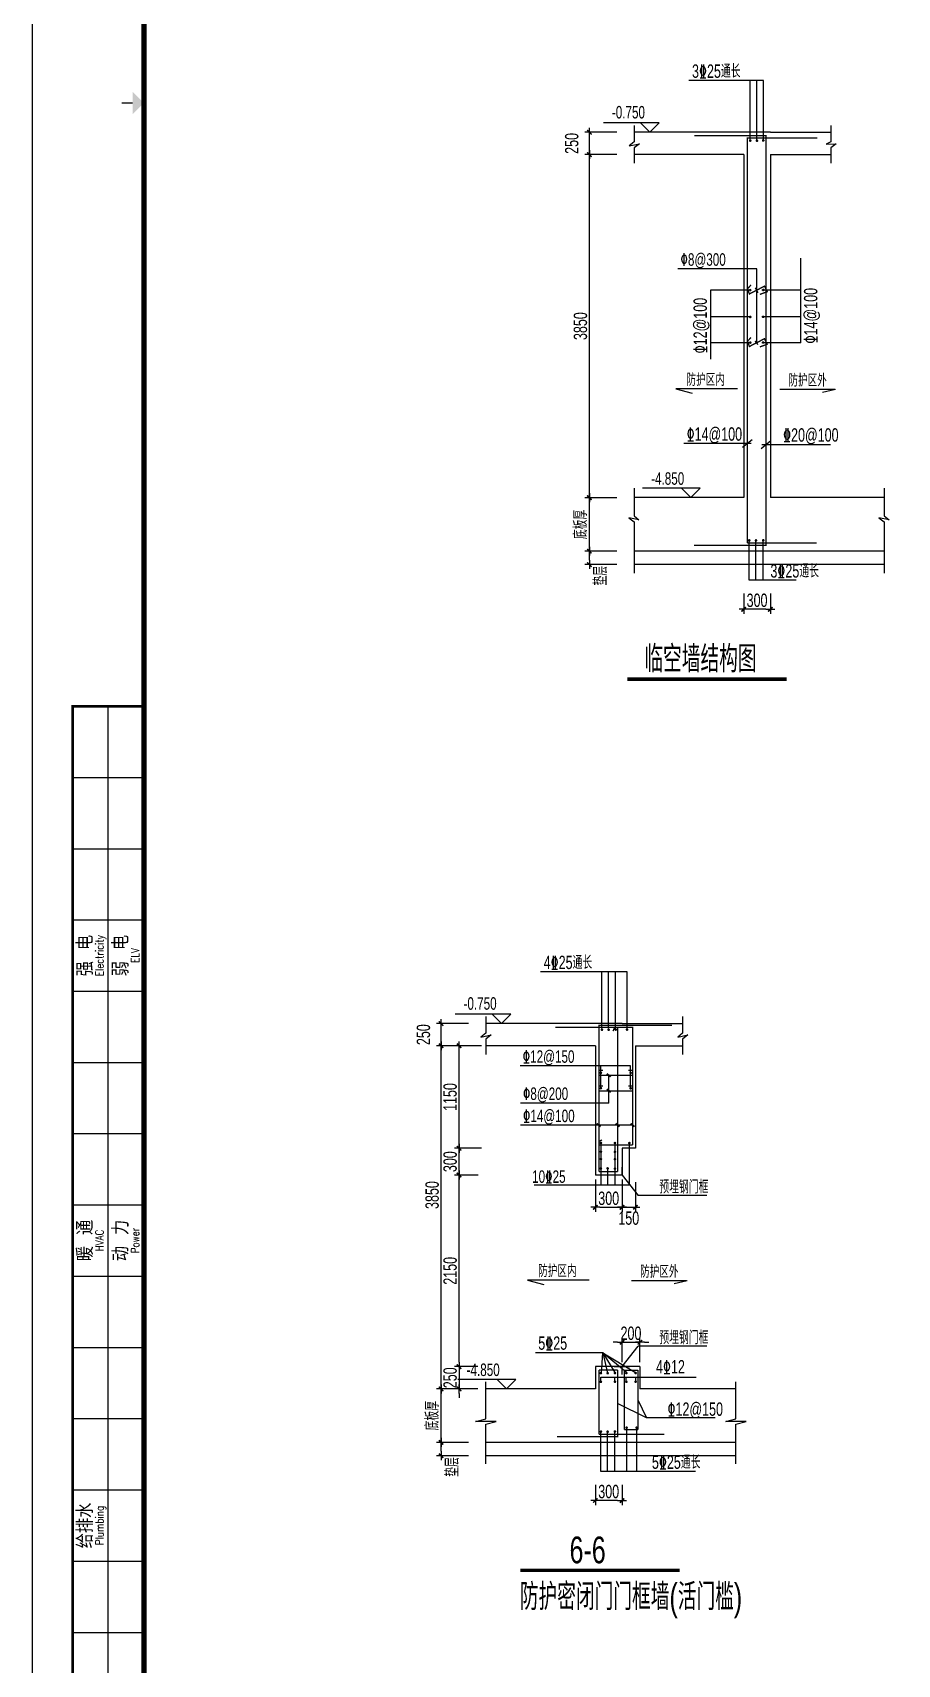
# Model space of a CAD drawing. Extents: x 68709 to 255391, y -65926 to 107615.
# Drawn here: x 68709 to 97859, y -8064 to 46908 of the extents above; entities that cross this region are included whole.
import ezdxf
from ezdxf.enums import TextEntityAlignment as Align
from ezdxf.xclip import XClip

# ---------------------------------------------------------------- set-up
doc = ezdxf.new("R2010")
doc.units = 0
doc.header["$LTSCALE"] = 2000
doc.header["$MEASUREMENT"] = 0
doc.header["$XCLIPFRAME"] = 0
doc.linetypes.add('DASH', pattern=[0.35, 0.25, -0.1])
doc.linetypes.add('DOTE', pattern=[2.42, 2, -0.2, 0.02, -0.2])
doc.layers.get('0').update_dxf_attribs({"linetype": 'CONTINUOUS'})
doc.layers.get('Defpoints').update_dxf_attribs({"linetype": 'CONTINUOUS'})
for name, color, linetype in [('AXIS', 3, 'CONTINUOUS'), ('dote', 8, 'CONTINUOUS'), ('RFPM$0$0-详图-line', 6, 'CONTINUOUS'), ('RFPM$0$0-详图-text', 4, 'CONTINUOUS'), ('RFPM$0$0-详图-钢筋', 1, 'CONTINUOUS')]:
    doc.layers.add(name, color=color, linetype=linetype)
doc.styles.add('0x_tk_A0_LIN$0$TKZ2_tjkts.shx', font='tjromant.shx', dxfattribs={"bigfont": 'tjkts.shx'})
doc.styles.add('DIM_FONT', font='SIMPLEX.shx', dxfattribs={"width": 0.8})
doc.styles.add('MEN', font='tjromans.shx', dxfattribs={"width": 0.7, "bigfont": 'tjhztxt.shx'})
doc.styles.add('RFPM$0$link', font='tj03-romand1.shx', dxfattribs={"width": 0.7, "bigfont": 'hztxt5.shx'})
doc.dimstyles.new('DIMN300', dxfattribs={"dimscale": 1.5, "dimtxt": 300, "dimasz": 100, "dimexe": 100, "dimexo": 100, "dimgap": 100, "dimtad": 1, "dimdec": 0, "dimzin": 0, "dimdsep": 46, "dimtxsty": 'MEN', "dimblk": 'ARCHTICK', "dimcen": 1.5, "dimdle": 100, "dimclrt": 7, "dimazin": 2, "dimtfac": 1, "dimtdec": 0, "dimtix": 1, "dimtmove": 2, "dimatfit": 3, "dimfxl": 0, "dimtolj": 1, "dimtzin": 0, "dimarcsym": 0})
doc.dimstyles.new('RFPM$0$jg-100p2', dxfattribs={"dimtxt": 300, "dimasz": 100, "dimexe": 100, "dimexo": 100, "dimgap": 50, "dimtad": 1, "dimdec": 0, "dimlfac": 0.5, "dimzin": 0, "dimdsep": 46, "dimtxsty": 'RFPM$0$link', "dimblk": 'RFPM$0$0-dim-mark', "dimcen": 100, "dimazin": 2, "dimtfac": 1, "dimtdec": 0, "dimtix": 1, "dimtmove": 2, "dimatfit": 3, "dimldrblk": 'RFPM$0$0-dim-mark', "dimfxl": 0, "dimtolj": 1, "dimtzin": 0, "dimarcsym": 0})

# ---------------------------------------------------------------- blocks, each defined once
blk = doc.blocks.new('0x_tk_A0_LIN$0$TJAD_TK_A0')
for p, q in [((973, -441.7), (973, 399.3)), ((990, -412.7), (990, -156.7)), ((982, -172.7), (998, -172.7)), ((982, -188.7), (998, -188.7)), ((982, -204.7), (998, -204.7)), ((982, -220.7), (998, -220.7)), ((982, -236.7), (998, -236.7)), ((982, -252.7), (998, -252.7)), ((982, -268.7), (998, -268.7)), ((982, -284.7), (998, -284.7)), ((982, -300.7), (998, -300.7)), ((982, -316.7), (998, -316.7)), ((982, -332.7), (998, -332.7)), ((982, -348.7), (998, -348.7)), ((982, -364.7), (998, -364.7))]:
    blk.add_line(p, q)
at = {"const_width": 1.2}
blk.add_lwpolyline([(2152, -431.7), (2152, 389.3), (998, 389.3), (998, -431.7)], close=True, dxfattribs=at)
for points, const_width in [([(995.5, -21.2), (993, -21.2)], 0.3), ([(998, -431.7), (982, -431.7), (982, -156.7), (998, -156.7)], 0.6)]:
    blk.add_lwpolyline(points, dxfattribs=dict(const_width=const_width))
blk.add_solid([(995.5, -23.7), (995.5, -18.7), (998, -21.2)])
at = {"style": '0x_tk_A0_LIN$0$TKZ2_tjkts.shx'}
for s, p in [('强 电', (984.79, -212.7)), ('弱 电', (992.79, -212.7)), ('暖 通', (984.79, -276.7)), ('动 力', (992.79, -276.7)), ('给排水', (984.79, -340.7))]:
    blk.add_text(s, height=3.6, rotation=90, dxfattribs=at).set_placement(p, align=Align.MIDDLE_CENTER)
at = {"style": '0x_tk_A0_LIN$0$TKZ2_tjkts.shx', "width": 0.8}
for s, p in [('Electricity', (988.02, -212.7)), ('ELV', (996.02, -212.7)), ('HVAC', (988.02, -276.7)), ('Power', (996.02, -276.7)), ('Plumbing', (988.02, -340.7))]:
    blk.add_text(s, height=1.8, rotation=90, dxfattribs=at).set_placement(p, align=Align.MIDDLE_CENTER)
blk = doc.blocks.new('0x_tk_A0_LIN')
blk.add_blockref('0x_tk_A0_LIN$0$TJAD_TK_A0', (-973, 441.7))
blk = doc.blocks.new('RFPM$0$0-dim-mark')
blk.add_line((-1, 0), (1, 0))
at = {"color": 0, "linetype": 'ByBlock', "const_width": 0.35}
blk.add_lwpolyline([(-0.5, -0.5), (0.5, 0.5)], dxfattribs=at)
blk = doc.blocks.new('*D187')
at = {"layer": 'Defpoints', "color": 0, "transparency": 16777216}
for p in [(518493971, 4145111374), (518494689, 4145111374), (518494689, 4145103674)]:
    blk.add_point(p, dxfattribs=at)
at = {"layer": 'RFPM$0$0-详图-text', "color": 0, "lineweight": -2, "transparency": 16777216}
for p, q in [((518494589, 4145111374), (518493871, 4145111374)), ((518493971, 4145103774), (518493971, 4145111274)), ((518494589, 4145103674), (518493871, 4145103674))]:
    blk.add_line(p, q, dxfattribs=at)
at = {"layer": 'RFPM$0$0-详图-text', "color": 0, "lineweight": -2, "transparency": 16777216, "xscale": 100, "yscale": 100, "zscale": 100}
for p, rotation in [((518493971, 4145111374), 90), ((518493971, 4145103674), 270)]:
    blk.add_blockref('RFPM$0$0-dim-mark', p, dxfattribs=dict(at, rotation=rotation))
at = {"layer": 'RFPM$0$0-详图-text', "color": 0, "transparency": 16777216, "insert": (518493771, 4145107524), "char_height": 300, "attachment_point": 5, "rotation": 90, "style": 'RFPM$0$link'}
blk.add_mtext('\\A1;3850', dxfattribs=at)
blk = doc.blocks.new('*D188')
at = {"layer": 'Defpoints', "color": 0, "transparency": 16777216}
for p in [(518493971, 4145103674), (518494689, 4145103674), (518494689, 4145102474)]:
    blk.add_point(p, dxfattribs=at)
at = {"layer": 'RFPM$0$0-详图-text', "color": 0, "lineweight": -2, "transparency": 16777216}
for p, q in [((518494589, 4145103674), (518493871, 4145103674)), ((518493971, 4145102574), (518493971, 4145103574)), ((518494589, 4145102474), (518493871, 4145102474))]:
    blk.add_line(p, q, dxfattribs=at)
at = {"layer": 'RFPM$0$0-详图-text', "color": 0, "lineweight": -2, "transparency": 16777216, "xscale": 100, "yscale": 100, "zscale": 100}
for p, rotation in [((518493971, 4145103674), 90), ((518493971, 4145102474), 270)]:
    blk.add_blockref('RFPM$0$0-dim-mark', p, dxfattribs=dict(at, rotation=rotation))
at = {"layer": 'RFPM$0$0-详图-text', "color": 0, "transparency": 16777216, "insert": (518493771, 4145103074), "char_height": 300, "attachment_point": 5, "rotation": 90, "style": 'RFPM$0$link'}
blk.add_mtext('\\A1;底板厚', dxfattribs=at)
blk = doc.blocks.new('*D189')
at = {"layer": 'Defpoints', "color": 0, "transparency": 16777216}
for p in [(518493971, 4145102474), (518494689, 4145102474), (518494689, 4145102174)]:
    blk.add_point(p, dxfattribs=at)
at = {"layer": 'RFPM$0$0-详图-text', "color": 0, "lineweight": -2, "transparency": 16777216}
for p, q in [((518494589, 4145102474), (518493871, 4145102474)), ((518493971, 4145102274), (518493971, 4145102374)), ((518494589, 4145102174), (518493871, 4145102174))]:
    blk.add_line(p, q, dxfattribs=at)
at = {"layer": 'RFPM$0$0-详图-text', "color": 0, "lineweight": -2, "transparency": 16777216, "xscale": 100, "yscale": 100, "zscale": 100}
for p, rotation in [((518493971, 4145102474), 90), ((518493971, 4145102174), 270)]:
    blk.add_blockref('RFPM$0$0-dim-mark', p, dxfattribs=dict(at, rotation=rotation))
at = {"layer": 'RFPM$0$0-详图-text', "color": 0, "transparency": 16777216, "insert": (518494221, 4145101924), "char_height": 300, "attachment_point": 5, "rotation": 90, "style": 'RFPM$0$link'}
blk.add_mtext('\\A1;垫层', dxfattribs=at)
blk = doc.blocks.new('*D190')
at = {"layer": 'Defpoints', "color": 0, "transparency": 16777216}
for p in [(518497436, 4145101624), (518498036, 4145101624), (518497436, 4145101169)]:
    blk.add_point(p, dxfattribs=at)
at = {"layer": 'RFPM$0$0-详图-text', "color": 0, "lineweight": -2, "transparency": 16777216}
for p, q in [((518497436, 4145101524), (518497436, 4145101069)), ((518498036, 4145101524), (518498036, 4145101069)), ((518497936, 4145101169), (518497536, 4145101169))]:
    blk.add_line(p, q, dxfattribs=at)
at = {"layer": 'RFPM$0$0-详图-text', "color": 0, "lineweight": -2, "transparency": 16777216, "xscale": 100, "yscale": 100, "zscale": 100, "rotation": 180}
blk.add_blockref('RFPM$0$0-dim-mark', (518497436, 4145101169), dxfattribs=at)
at = {"layer": 'RFPM$0$0-详图-text', "color": 0, "lineweight": -2, "transparency": 16777216, "xscale": 100, "yscale": 100, "zscale": 100}
blk.add_blockref('RFPM$0$0-dim-mark', (518498036, 4145101169), dxfattribs=at)
at = {"layer": 'RFPM$0$0-详图-text', "color": 0, "transparency": 16777216, "insert": (518497736, 4145101369), "char_height": 300, "attachment_point": 5, "style": 'RFPM$0$link'}
blk.add_mtext('\\A1;300', dxfattribs=at)
blk = doc.blocks.new('*D167')
at = {"layer": 'Defpoints', "color": 0, "transparency": 16777216}
for p in [(518493971, 4145111874), (518494689, 4145111874), (518494689, 4145111374)]:
    blk.add_point(p, dxfattribs=at)
at = {"layer": 'RFPM$0$0-详图-text', "color": 0, "lineweight": -2, "transparency": 16777216}
for p, q in [((518494589, 4145111874), (518493871, 4145111874)), ((518493971, 4145111474), (518493971, 4145111774)), ((518494589, 4145111374), (518493871, 4145111374))]:
    blk.add_line(p, q, dxfattribs=at)
at = {"layer": 'RFPM$0$0-详图-text', "color": 0, "lineweight": -2, "transparency": 16777216, "xscale": 100, "yscale": 100, "zscale": 100}
for p, rotation in [((518493971, 4145111874), 90), ((518493971, 4145111374), 270)]:
    blk.add_blockref('RFPM$0$0-dim-mark', p, dxfattribs=dict(at, rotation=rotation))
at = {"layer": 'RFPM$0$0-详图-text', "color": 0, "transparency": 16777216, "insert": (518493576, 4145111624), "char_height": 300, "attachment_point": 5, "rotation": 90, "style": 'RFPM$0$link'}
blk.add_mtext('\\A1;250', dxfattribs=at)
blk = doc.blocks.new('*D192')
at = {"layer": 'Defpoints', "color": 0, "transparency": 16777216}
for p in [(518490641, 4145091374), (518491359, 4145091374), (518491359, 4145083674)]:
    blk.add_point(p, dxfattribs=at)
at = {"layer": 'RFPM$0$0-详图-text', "color": 0, "lineweight": -2, "transparency": 16777216}
for p, q in [((518491259, 4145091374), (518490541, 4145091374)), ((518490641, 4145083774), (518490641, 4145091274)), ((518491259, 4145083674), (518490541, 4145083674))]:
    blk.add_line(p, q, dxfattribs=at)
at = {"layer": 'RFPM$0$0-详图-text', "color": 0, "lineweight": -2, "transparency": 16777216, "xscale": 100, "yscale": 100, "zscale": 100}
for p, rotation in [((518490641, 4145091374), 90), ((518490641, 4145083674), 270)]:
    blk.add_blockref('RFPM$0$0-dim-mark', p, dxfattribs=dict(at, rotation=rotation))
at = {"layer": 'RFPM$0$0-详图-text', "color": 0, "transparency": 16777216, "insert": (518490441, 4145088024), "char_height": 300, "attachment_point": 5, "rotation": 90, "style": 'RFPM$0$link'}
blk.add_mtext('\\A1;3850', dxfattribs=at)
blk = doc.blocks.new('*D193')
at = {"layer": 'Defpoints', "color": 0, "transparency": 16777216}
for p in [(518490641, 4145083674), (518491359, 4145083674), (518491359, 4145082474)]:
    blk.add_point(p, dxfattribs=at)
at = {"layer": 'RFPM$0$0-详图-text', "color": 0, "lineweight": -2, "transparency": 16777216}
for p, q in [((518491259, 4145083674), (518490541, 4145083674)), ((518490641, 4145082574), (518490641, 4145083574)), ((518491259, 4145082474), (518490541, 4145082474))]:
    blk.add_line(p, q, dxfattribs=at)
at = {"layer": 'RFPM$0$0-详图-text', "color": 0, "lineweight": -2, "transparency": 16777216, "xscale": 100, "yscale": 100, "zscale": 100}
for p, rotation in [((518490641, 4145083674), 90), ((518490641, 4145082474), 270)]:
    blk.add_blockref('RFPM$0$0-dim-mark', p, dxfattribs=dict(at, rotation=rotation))
at = {"layer": 'RFPM$0$0-详图-text', "color": 0, "transparency": 16777216, "insert": (518490441, 4145083074), "char_height": 300, "attachment_point": 5, "rotation": 90, "style": 'RFPM$0$link'}
blk.add_mtext('\\A1;底板厚', dxfattribs=at)
blk = doc.blocks.new('*D194')
at = {"layer": 'Defpoints', "color": 0, "transparency": 16777216}
for p in [(518490641, 4145082474), (518491359, 4145082474), (518491359, 4145082174)]:
    blk.add_point(p, dxfattribs=at)
at = {"layer": 'RFPM$0$0-详图-text', "color": 0, "lineweight": -2, "transparency": 16777216}
for p, q in [((518491259, 4145082474), (518490541, 4145082474)), ((518490641, 4145082274), (518490641, 4145082374)), ((518491259, 4145082174), (518490541, 4145082174))]:
    blk.add_line(p, q, dxfattribs=at)
at = {"layer": 'RFPM$0$0-详图-text', "color": 0, "lineweight": -2, "transparency": 16777216, "xscale": 100, "yscale": 100, "zscale": 100}
for p, rotation in [((518490641, 4145082474), 90), ((518490641, 4145082174), 270)]:
    blk.add_blockref('RFPM$0$0-dim-mark', p, dxfattribs=dict(at, rotation=rotation))
at = {"layer": 'RFPM$0$0-详图-text', "color": 0, "transparency": 16777216, "insert": (518490891, 4145081924), "char_height": 300, "attachment_point": 5, "rotation": 90, "style": 'RFPM$0$link'}
blk.add_mtext('\\A1;垫层', dxfattribs=at)
blk = doc.blocks.new('*D195')
at = {"layer": 'Defpoints', "color": 0, "transparency": 16777216}
for p in [(518494105, 4145081624), (518494705, 4145081624), (518494105, 4145081169)]:
    blk.add_point(p, dxfattribs=at)
at = {"layer": 'RFPM$0$0-详图-text', "color": 0, "lineweight": -2, "transparency": 16777216}
for p, q in [((518494105, 4145081524), (518494105, 4145081069)), ((518494705, 4145081524), (518494705, 4145081069)), ((518494605, 4145081169), (518494205, 4145081169))]:
    blk.add_line(p, q, dxfattribs=at)
at = {"layer": 'RFPM$0$0-详图-text', "color": 0, "lineweight": -2, "transparency": 16777216, "xscale": 100, "yscale": 100, "zscale": 100, "rotation": 180}
blk.add_blockref('RFPM$0$0-dim-mark', (518494105, 4145081169), dxfattribs=at)
at = {"layer": 'RFPM$0$0-详图-text', "color": 0, "lineweight": -2, "transparency": 16777216, "xscale": 100, "yscale": 100, "zscale": 100}
blk.add_blockref('RFPM$0$0-dim-mark', (518494705, 4145081169), dxfattribs=at)
at = {"layer": 'RFPM$0$0-详图-text', "color": 0, "transparency": 16777216, "insert": (518494405, 4145081369), "char_height": 300, "attachment_point": 5, "style": 'RFPM$0$link'}
blk.add_mtext('\\A1;300', dxfattribs=at)
blk = doc.blocks.new('*D196')
at = {"layer": 'Defpoints', "color": 0, "transparency": 16777216}
for p in [(518490641, 4145091874), (518491359, 4145091874), (518491359, 4145091374)]:
    blk.add_point(p, dxfattribs=at)
at = {"layer": 'RFPM$0$0-详图-text', "color": 0, "lineweight": -2, "transparency": 16777216}
for p, q in [((518491259, 4145091874), (518490541, 4145091874)), ((518490641, 4145091474), (518490641, 4145091774)), ((518491259, 4145091374), (518490541, 4145091374))]:
    blk.add_line(p, q, dxfattribs=at)
at = {"layer": 'RFPM$0$0-详图-text', "color": 0, "lineweight": -2, "transparency": 16777216, "xscale": 100, "yscale": 100, "zscale": 100}
for p, rotation in [((518490641, 4145091874), 90), ((518490641, 4145091374), 270)]:
    blk.add_blockref('RFPM$0$0-dim-mark', p, dxfattribs=dict(at, rotation=rotation))
at = {"layer": 'RFPM$0$0-详图-text', "color": 0, "transparency": 16777216, "insert": (518490246, 4145091624), "char_height": 300, "attachment_point": 5, "rotation": 90, "style": 'RFPM$0$link'}
blk.add_mtext('\\A1;250', dxfattribs=at)
blk = doc.blocks.new('*D197')
at = {"layer": 'Defpoints', "color": 0, "transparency": 16777216}
for p in [(518491566, 4145084174), (518491045, 4145083674), (518491566, 4145083674)]:
    blk.add_point(p, dxfattribs=at)
at = {"layer": 'RFPM$0$0-详图-text', "color": 0, "lineweight": -2, "transparency": 16777216}
for p, q in [((518491466, 4145084174), (518490945, 4145084174)), ((518491045, 4145084274), (518491045, 4145084374)), ((518491045, 4145084174), (518491045, 4145083674)), ((518491466, 4145083674), (518490945, 4145083674)), ((518491045, 4145083574), (518491045, 4145083474))]:
    blk.add_line(p, q, dxfattribs=at)
at = {"layer": 'RFPM$0$0-详图-text', "color": 0, "lineweight": -2, "transparency": 16777216, "xscale": 100, "yscale": 100, "zscale": 100}
for p, rotation in [((518491045, 4145084174), 270), ((518491045, 4145083674), 90)]:
    blk.add_blockref('RFPM$0$0-dim-mark', p, dxfattribs=dict(at, rotation=rotation))
at = {"layer": 'RFPM$0$0-详图-text', "color": 0, "transparency": 16777216, "insert": (518490845, 4145083924), "char_height": 300, "attachment_point": 5, "rotation": 90, "style": 'RFPM$0$link'}
blk.add_mtext('\\A1;250', dxfattribs=at)
blk = doc.blocks.new('*D198')
at = {"layer": 'Defpoints', "color": 0, "transparency": 16777216}
for p in [(518494105, 4145088474), (518494705, 4145088474), (518494705, 4145087750)]:
    blk.add_point(p, dxfattribs=at)
at = {"layer": 'RFPM$0$0-详图-text', "color": 0, "lineweight": -2, "transparency": 16777216}
for p, q in [((518494105, 4145088374), (518494105, 4145087650)), ((518494705, 4145088374), (518494705, 4145087650)), ((518494205, 4145087750), (518494605, 4145087750))]:
    blk.add_line(p, q, dxfattribs=at)
at = {"layer": 'RFPM$0$0-详图-text', "color": 0, "lineweight": -2, "transparency": 16777216, "xscale": 100, "yscale": 100, "zscale": 100, "rotation": 180}
blk.add_blockref('RFPM$0$0-dim-mark', (518494105, 4145087750), dxfattribs=at)
at = {"layer": 'RFPM$0$0-详图-text', "color": 0, "lineweight": -2, "transparency": 16777216, "xscale": 100, "yscale": 100, "zscale": 100}
blk.add_blockref('RFPM$0$0-dim-mark', (518494705, 4145087750), dxfattribs=at)
at = {"layer": 'RFPM$0$0-详图-text', "color": 0, "transparency": 16777216, "insert": (518494405, 4145087950), "char_height": 300, "attachment_point": 5, "style": 'RFPM$0$link'}
blk.add_mtext('\\A1;300', dxfattribs=at)
blk = doc.blocks.new('*D199')
at = {"layer": 'Defpoints', "color": 0, "transparency": 16777216}
for p in [(518494705, 4145088474), (518495005, 4145088414), (518495005, 4145087750)]:
    blk.add_point(p, dxfattribs=at)
at = {"layer": 'RFPM$0$0-详图-text', "color": 0, "lineweight": -2, "transparency": 16777216}
for p, q in [((518494705, 4145088374), (518494705, 4145087650)), ((518495005, 4145088314), (518495005, 4145087650)), ((518494805, 4145087750), (518494905, 4145087750))]:
    blk.add_line(p, q, dxfattribs=at)
at = {"layer": 'RFPM$0$0-详图-text', "color": 0, "lineweight": -2, "transparency": 16777216, "xscale": 100, "yscale": 100, "zscale": 100, "rotation": 180}
blk.add_blockref('RFPM$0$0-dim-mark', (518494705, 4145087750), dxfattribs=at)
at = {"layer": 'RFPM$0$0-详图-text', "color": 0, "lineweight": -2, "transparency": 16777216, "xscale": 100, "yscale": 100, "zscale": 100}
blk.add_blockref('RFPM$0$0-dim-mark', (518495005, 4145087750), dxfattribs=at)
at = {"layer": 'RFPM$0$0-详图-text', "color": 0, "transparency": 16777216, "insert": (518494855, 4145087505), "char_height": 300, "attachment_point": 5, "style": 'RFPM$0$link'}
blk.add_mtext('\\A1;150', dxfattribs=at)
blk = doc.blocks.new('*D200')
at = {"layer": 'Defpoints', "color": 0, "transparency": 16777216}
for p in [(518491045, 4145088474), (518491572, 4145088474), (518491566, 4145084174)]:
    blk.add_point(p, dxfattribs=at)
at = {"layer": 'RFPM$0$0-详图-text', "color": 0, "lineweight": -2, "transparency": 16777216}
for p, q in [((518491472, 4145088474), (518490945, 4145088474)), ((518491045, 4145084274), (518491045, 4145088374)), ((518491466, 4145084174), (518490945, 4145084174))]:
    blk.add_line(p, q, dxfattribs=at)
at = {"layer": 'RFPM$0$0-详图-text', "color": 0, "lineweight": -2, "transparency": 16777216, "xscale": 100, "yscale": 100, "zscale": 100}
for p, rotation in [((518491045, 4145088474), 90), ((518491045, 4145084174), 270)]:
    blk.add_blockref('RFPM$0$0-dim-mark', p, dxfattribs=dict(at, rotation=rotation))
at = {"layer": 'RFPM$0$0-详图-text', "color": 0, "transparency": 16777216, "insert": (518490845, 4145086324), "char_height": 300, "attachment_point": 5, "rotation": 90, "style": 'RFPM$0$link'}
blk.add_mtext('\\A1;2150', dxfattribs=at)
blk = doc.blocks.new('*D201')
at = {"layer": 'Defpoints', "color": 0, "transparency": 16777216}
for p in [(518491045, 4145089074), (518491646, 4145089074), (518491572, 4145088474)]:
    blk.add_point(p, dxfattribs=at)
at = {"layer": 'RFPM$0$0-详图-text', "color": 0, "lineweight": -2, "transparency": 16777216}
for p, q in [((518491546, 4145089074), (518490945, 4145089074)), ((518491045, 4145088574), (518491045, 4145088974)), ((518491472, 4145088474), (518490945, 4145088474))]:
    blk.add_line(p, q, dxfattribs=at)
at = {"layer": 'RFPM$0$0-详图-text', "color": 0, "lineweight": -2, "transparency": 16777216, "xscale": 100, "yscale": 100, "zscale": 100}
for p, rotation in [((518491045, 4145089074), 90), ((518491045, 4145088474), 270)]:
    blk.add_blockref('RFPM$0$0-dim-mark', p, dxfattribs=dict(at, rotation=rotation))
at = {"layer": 'RFPM$0$0-详图-text', "color": 0, "transparency": 16777216, "insert": (518490845, 4145088774), "char_height": 300, "attachment_point": 5, "rotation": 90, "style": 'RFPM$0$link'}
blk.add_mtext('\\A1;300', dxfattribs=at)
blk = doc.blocks.new('*D202')
at = {"layer": 'Defpoints', "color": 0, "transparency": 16777216}
for p in [(518491045, 4145091374), (518491646, 4145091374), (518491646, 4145089074)]:
    blk.add_point(p, dxfattribs=at)
at = {"layer": 'RFPM$0$0-详图-text', "color": 0, "lineweight": -2, "transparency": 16777216}
for p, q in [((518491546, 4145091374), (518490945, 4145091374)), ((518491045, 4145089174), (518491045, 4145091274)), ((518491546, 4145089074), (518490945, 4145089074))]:
    blk.add_line(p, q, dxfattribs=at)
at = {"layer": 'RFPM$0$0-详图-text', "color": 0, "lineweight": -2, "transparency": 16777216, "xscale": 100, "yscale": 100, "zscale": 100}
for p, rotation in [((518491045, 4145091374), 90), ((518491045, 4145089074), 270)]:
    blk.add_blockref('RFPM$0$0-dim-mark', p, dxfattribs=dict(at, rotation=rotation))
at = {"layer": 'RFPM$0$0-详图-text', "color": 0, "transparency": 16777216, "insert": (518490845, 4145090224), "char_height": 300, "attachment_point": 5, "rotation": 90, "style": 'RFPM$0$link'}
blk.add_mtext('\\A1;1150', dxfattribs=at)
blk = doc.blocks.new('*D140')
at = {"layer": 'Defpoints', "color": 0, "transparency": 16777216}
for p in [(518495105, 4145084721), (518494705, 4145084174), (518495105, 4145084174)]:
    blk.add_point(p, dxfattribs=at)
at = {"layer": 'RFPM$0$0-详图-text', "color": 0, "lineweight": -2, "transparency": 16777216}
for p, q in [((518494705, 4145084274), (518494705, 4145084821)), ((518495105, 4145084274), (518495105, 4145084821)), ((518494605, 4145084721), (518494505, 4145084721)), ((518494705, 4145084721), (518495105, 4145084721)), ((518495205, 4145084721), (518495305, 4145084721))]:
    blk.add_line(p, q, dxfattribs=at)
at = {"layer": 'RFPM$0$0-详图-text', "color": 0, "lineweight": -2, "transparency": 16777216, "xscale": 100, "yscale": 100, "zscale": 100}
blk.add_blockref('RFPM$0$0-dim-mark', (518494705, 4145084721), dxfattribs=at)
at = {"layer": 'RFPM$0$0-详图-text', "color": 0, "lineweight": -2, "transparency": 16777216, "xscale": 100, "yscale": 100, "zscale": 100, "rotation": 180}
blk.add_blockref('RFPM$0$0-dim-mark', (518495105, 4145084721), dxfattribs=at)
at = {"layer": 'RFPM$0$0-详图-text', "color": 0, "transparency": 16777216, "insert": (518494905, 4145084921), "char_height": 300, "attachment_point": 5, "style": 'RFPM$0$link'}
blk.add_mtext('\\A1;200', dxfattribs=at)
blk = doc.blocks.new('_ArchTick')
at = {"color": 0, "linetype": 'ByBlock', "const_width": 0.15}
blk.add_lwpolyline([(-0.5, -0.5), (0.5, 0.5)], dxfattribs=at)
blk = doc.blocks.new('*D28')
at = {"layer": 'AXIS', "color": 0, "lineweight": -2, "transparency": 16777216}
for p, q in [((-5526, 42100), (-7243, 42100)), ((-6943, 34300), (-6943, 42100)), ((-5526, 34300), (-7243, 34300))]:
    blk.add_line(p, q, dxfattribs=at)
at = {"layer": 'Defpoints', "color": 0, "transparency": 16777216}
for p in [(-6943, 42100), (-5166, 42100), (-5166, 34300)]:
    blk.add_point(p, dxfattribs=at)
at = {"layer": 'AXIS', "color": 0, "lineweight": -2, "transparency": 16777216, "xscale": 120, "yscale": 120, "zscale": 120}
for p, rotation in [((-6943, 42100), 90), ((-6943, 34300), 270)]:
    blk.add_blockref('_ArchTick', p, dxfattribs=dict(at, rotation=rotation))
at = {"layer": 'AXIS', "color": 7, "transparency": 16777216, "insert": (-7303, 38200), "char_height": 360, "attachment_point": 5, "rotation": 90, "style": 'DIM_FONT'}
blk.add_mtext('\\A1;7800', dxfattribs=at)
blk = doc.blocks.new('*D42')
at = {"layer": 'AXIS', "color": 0, "lineweight": -2, "transparency": 16777216}
for p, q in [((-5977, 80799), (-8443, 80799)), ((-8143, -2500), (-8143, 80799)), ((-5977, -2500), (-8443, -2500))]:
    blk.add_line(p, q, dxfattribs=at)
at = {"layer": 'Defpoints', "color": 0, "transparency": 16777216}
for p in [(-8143, 80799), (-5617, 80799), (-5617, -2500)]:
    blk.add_point(p, dxfattribs=at)
at = {"layer": 'AXIS', "color": 0, "lineweight": -2, "transparency": 16777216, "xscale": 120, "yscale": 120, "zscale": 120}
for p, rotation in [((-8143, 80799), 90), ((-8143, -2500), 270)]:
    blk.add_blockref('_ArchTick', p, dxfattribs=dict(at, rotation=rotation))
at = {"layer": 'AXIS', "color": 7, "transparency": 16777216, "insert": (-8503, 39150), "char_height": 360, "attachment_point": 5, "rotation": 90, "style": 'DIM_FONT'}
blk.add_mtext('\\A1;83299', dxfattribs=at)
blk = doc.blocks.new('RFPM')
at = {"layer": 'RFPM$0$0-详图-line'}
for p, q in [((518494976.5, 4145112028.1), (518494976.5, 4145111660.8)), ((518499392.9, 4145112028.1), (518499392.9, 4145111660.8)), ((518494976.5, 4145111660.8), (518494867.8, 4145111569.4)), ((518494867.8, 4145111569.4), (518495099.3, 4145111617.5)), ((518498035.6, 4145111874.2), (518494976.5, 4145111874.2)), ((518495099.3, 4145111617.5), (518494976.5, 4145111525.5)), ((518494976.5, 4145111525.5), (518494976.5, 4145111178.1)), ((518498035.6, 4145111874.2), (518499392.9, 4145111874.2)), ((518499392.9, 4145111660.8), (518499284.2, 4145111608.3)), ((518499284.2, 4145111608.3), (518499515.7, 4145111617.5)), ((518499515.7, 4145111617.5), (518499392.9, 4145111525.5)), ((518499392.9, 4145111525.5), (518499392.9, 4145111178.1)), ((518497435.6, 4145111374.2), (518494976.5, 4145111374.2)), ((518497435.6, 4145111374.2), (518497435.6, 4145103674.2)), ((518498035.6, 4145111374.2), (518498035.6, 4145103674.2)), ((518498035.6, 4145111374.2), (518499392.9, 4145111374.2)), ((518494976.5, 4145103888.2), (518494976.5, 4145103267.8)), ((518500593.6, 4145103888.2), (518500593.6, 4145103267.8)), ((518497435.6, 4145103674.2), (518494976.5, 4145103674.2)), ((518500593.6, 4145103674.2), (518498035.6, 4145103674.2)), ((518495085.2, 4145103176.4), (518494853.7, 4145103224.6)), ((518494853.7, 4145103224.6), (518494976.5, 4145103132.5)), ((518494976.5, 4145103267.8), (518495085.2, 4145103176.4)), ((518494976.5, 4145103132.5), (518494976.5, 4145101977.1)), ((518500702.3, 4145103176.4), (518500470.8, 4145103224.6)), ((518500470.8, 4145103224.6), (518500593.6, 4145103132.5)), ((518500593.6, 4145103267.8), (518500702.3, 4145103176.4)), ((518500593.6, 4145103132.5), (518500593.6, 4145101977.1)), ((518500593.6, 4145102474.2), (518494976.5, 4145102474.2)), ((518500593.6, 4145102174.2), (518494976.5, 4145102174.2)), ((518491646, 4145092028.1), (518491646, 4145091660.8)), ((518494705.1, 4145091874.2), (518491646, 4145091874.2)), ((518494705.1, 4145091874.2), (518496062.4, 4145091874.2)), ((518496062.4, 4145092028.1), (518496062.4, 4145091660.8)), ((518491646, 4145091660.8), (518491537.3, 4145091569.4)), ((518491537.3, 4145091569.4), (518491768.8, 4145091617.5)), ((518491768.8, 4145091617.5), (518491646, 4145091525.5)), ((518491646, 4145091525.5), (518491646, 4145091178.1)), ((518494105.1, 4145091374.2), (518491646, 4145091374.2)), ((518494105.1, 4145091374.2), (518494105.1, 4145088474.2)), ((518495005.1, 4145091374.2), (518496062.4, 4145091374.2)), ((518495005.1, 4145091374.2), (518495005.1, 4145089074.2)), ((518496062.4, 4145091660.8), (518495953.7, 4145091569.4)), ((518495953.7, 4145091569.4), (518496185.2, 4145091617.5)), ((518496185.2, 4145091617.5), (518496062.4, 4145091525.5)), ((518496062.4, 4145091525.5), (518496062.4, 4145091178.1)), ((518494705.1, 4145089074.2), (518494705.1, 4145088474.2)), ((518495005.1, 4145089074.2), (518494705.1, 4145089074.2)), ((518494705.1, 4145088474.2), (518494105.1, 4145088474.2)), ((518494705.1, 4145084174.2), (518494105.1, 4145084174.2)), ((518494105.1, 4145084174.2), (518494105.1, 4145083674.2)), ((518495105.1, 4145084174.2), (518494705.1, 4145084174.2)), ((518495105.1, 4145084174.2), (518495105.1, 4145083674.2)), ((518491646, 4145083003.7), (518491646, 4145083834)), ((518497263, 4145083003.7), (518497263, 4145083834)), ((518494105.1, 4145083674.2), (518491646, 4145083674.2)), ((518497263, 4145083674.2), (518495105.1, 4145083674.2)), ((518491415.7, 4145082942), (518491646, 4145083003.7)), ((518497032.8, 4145082942), (518497263, 4145083003.7)), ((518491876.2, 4145082942), (518491415.7, 4145082942)), ((518491646, 4145082880.3), (518491876.2, 4145082942)), ((518491646, 4145081993.6), (518491646, 4145082880.3)), ((518497493.3, 4145082942), (518497032.8, 4145082942)), ((518497263, 4145082880.3), (518497493.3, 4145082942)), ((518497263, 4145081993.6), (518497263, 4145082880.3)), ((518497263, 4145082474.2), (518491646, 4145082474.2)), ((518497263, 4145082174.2), (518491646, 4145082174.2))]:
    blk.add_line(p, q, dxfattribs=at)
at = {"layer": 'RFPM$0$0-详图-text'}
for p, q in [((518497876.9, 4145113036.5), (518496202, 4145113036.5)), ((518497579.3, 4145111702.1), (518497579.3, 4145113036.5)), ((518497731.4, 4145111700.9), (518497731.4, 4145113036.5)), ((518497876.9, 4145111705), (518497876.9, 4145113036.5)), ((518495536.2, 4145112084.2), (518494291.7, 4145112084.2)), ((518495326.2, 4145111874.2), (518495116.2, 4145112084.2)), ((518495536.2, 4145112084.2), (518495326.2, 4145111874.2)), ((518498721.4, 4145107150.8), (518498721.4, 4145109046.7)), ((518497727.3, 4145108809.2), (518495959.1, 4145108809.2)), ((518497727.3, 4145107150.8), (518497727.3, 4145108809.2)), ((518496690.6, 4145108332), (518496690.6, 4145106785.3)), ((518497567, 4145108332), (518496690.6, 4145108332)), ((518498721.4, 4145108332), (518497845, 4145108332)), ((518497567, 4145107732), (518496690.6, 4145107732)), ((518498721.4, 4145107732), (518497845, 4145107732)), ((518497567, 4145107150.8), (518496690.6, 4145107150.8)), ((518498721.4, 4145107150.8), (518497845, 4145107150.8)), ((518495913.4, 4145106115.8), (518496279.5, 4145106017.8)), ((518497295.9, 4145106115.8), (518495913.4, 4145106115.8)), ((518499481.6, 4145106101.8), (518498249.2, 4145106101.8)), ((518499499, 4145106101.8), (518499202.9, 4145106030.4)), ((518497625.7, 4145104974.5), (518497407, 4145104799)), ((518498043.5, 4145104948.7), (518497824.7, 4145104773.2)), ((518497605.2, 4145104886.8), (518496092.5, 4145104886.8)), ((518499387, 4145104860.9), (518497845.4, 4145104860.9)), ((518496461.4, 4145103884.2), (518495161.8, 4145103884.2)), ((518496251.4, 4145103674.2), (518496041.4, 4145103884.2)), ((518496461.4, 4145103884.2), (518496251.4, 4145103674.2)), ((518497560.9, 4145101823.5), (518497560.9, 4145102730.8)), ((518497711.9, 4145101823.5), (518497711.9, 4145102729)), ((518497870, 4145101823.5), (518497870, 4145102732.2)), ((518498615.7, 4145101823.5), (518497560.9, 4145101823.5)), ((518494818.6, 4145093036.5), (518492871.5, 4145093036.5)), ((518494248.8, 4145091767.1), (518494248.8, 4145093036.5)), ((518494400.9, 4145091765.9), (518494400.9, 4145093036.5)), ((518494559.1, 4145091770), (518494559.1, 4145093036.5)), ((518494818.6, 4145091770), (518494818.6, 4145093036.5)), ((518492205.6, 4145092084.2), (518490961.2, 4145092084.2)), ((518491995.6, 4145091874.2), (518491785.6, 4145092084.2)), ((518492205.6, 4145092084.2), (518491995.6, 4145091874.2)), ((518494897.7, 4145090922.9), (518492416, 4145090922.9)), ((518494229.8, 4145090421.8), (518494229.8, 4145090922.9)), ((518494410.3, 4145090089.5), (518494410.3, 4145090709.1)), ((518494897.7, 4145090419.4), (518494897.7, 4145090922.9)), ((518494410.3, 4145090089.5), (518492420.9, 4145090089.5)), ((518494939.7, 4145089591.4), (518492420.9, 4145089591.4)), ((518494229.8, 4145089208.8), (518494229.8, 4145088251.9)), ((518494544.8, 4145089206.3), (518494544.8, 4145088249.4)), ((518494867.3, 4145089206.3), (518494867.3, 4145088249.4)), ((518494381.1, 4145088636.5), (518494381.1, 4145088249.4)), ((518494705.1, 4145088474.2), (518495067.8, 4145088016.4)), ((518494867.3, 4145088249.4), (518492728.6, 4145088249.4)), ((518496609.4, 4145088016.4), (518495067.8, 4145088016.4)), ((518492582.8, 4145086115.8), (518492949, 4145086017.8)), ((518493965.4, 4145086115.8), (518492582.8, 4145086115.8)), ((518496151.1, 4145086101.8), (518494918.7, 4145086101.8)), ((518496168.5, 4145086101.8), (518495872.4, 4145086030.4)), ((518494274.7, 4145084486.8), (518492761.9, 4145084486.8)), ((518494244.5, 4145084028.4), (518494274.7, 4145084486.8)), ((518494274.7, 4145084486.8), (518494381.1, 4145084026.6)), ((518494274.7, 4145084486.8), (518494544.8, 4145084045.6)), ((518494801.6, 4145084043.1), (518494274.7, 4145084486.8)), ((518494274.7, 4145084486.8), (518495008.8, 4145084045.6)), ((518494705.1, 4145084174.2), (518495067.8, 4145084632)), ((518496609.4, 4145084632), (518495067.8, 4145084632)), ((518492318.5, 4145083884.2), (518491018.8, 4145083884.2)), ((518492108.5, 4145083674.2), (518491898.5, 4145083884.2)), ((518492318.5, 4145083884.2), (518492108.5, 4145083674.2)), ((518494229.8, 4145083832.9), (518494229.8, 4145083937.8)), ((518494229.8, 4145083937.8), (518496365.4, 4145083937.8)), ((518494542.8, 4145083835.3), (518494542.8, 4145083937.8)), ((518494799.9, 4145083835.3), (518494799.9, 4145083937.8)), ((518495013.5, 4145083835.3), (518495013.5, 4145083937.8)), ((518495250.5, 4145083025.6), (518494603.6, 4145083348.3)), ((518495062.5, 4145083432.8), (518495250.5, 4145083025.6)), ((518496792.2, 4145083025.6), (518495250.5, 4145083025.6)), ((518494230.4, 4145081823.5), (518494230.4, 4145082730.8)), ((518494381.4, 4145081823.5), (518494381.4, 4145082729)), ((518494539.4, 4145081823.5), (518494539.4, 4145082732.2)), ((518494802.2, 4145082804.3), (518494802.2, 4145081823.5)), ((518495030.3, 4145082789.5), (518495030.3, 4145081823.5)), ((518496353.4, 4145081823.5), (518494230.4, 4145081823.5))]:
    blk.add_line(p, q, dxfattribs=at)
for points, const_width in [([(518497756, 4145107107.2), (518497689.4, 4145107191.1)], 30), ([(518494822.6, 4145099603), (518498402.1, 4145099603)], 80), ([(518494449.6, 4145090677.7), (518494362.1, 4145090747.6)], 40), ([(518494449.6, 4145090331.2), (518494362.1, 4145090401.2)], 40), ([(518494224.1, 4145089559.9), (518494136.6, 4145089629.9)], 40), ([(518494647.4, 4145089559.9), (518494559.8, 4145089629.9)], 40), ([(518494983.5, 4145089559.9), (518494896, 4145089629.9)], 40), ([(518494705.1, 4145088474.2), (518494525.1, 4145088474.2)], 30), ([(518494705.1, 4145088474.2), (518494705.1, 4145088654.2)], 30), ([(518494705.1, 4145084174.2), (518494525.1, 4145084174.2)], 30), ([(518494705.1, 4145084174.2), (518494705.1, 4145083994.2)], 30), ([(518494885.1, 4145084174.2), (518494705.1, 4145084174.2)], 30), ([(518492421.3, 4145079603), (518496000.8, 4145079603)], 80)]:
    blk.add_lwpolyline(points, dxfattribs=dict(at, const_width=const_width))
at = {"layer": 'RFPM$0$0-详图-钢筋', "const_width": 30}
for points in [[(518496331.2, 4145111796.7), (518497934.1, 4145111796.7), (518497934.1, 4145102601)], [(518499092.8, 4145111744.1), (518497516.4, 4145111744.5), (518497516.4, 4145102653.9)], [(518497798.6, 4145108235.2), (518497965.1, 4145108296.7), (518497903.1, 4145108420.2), (518497563.5, 4145108244.7), (518497522.8, 4145108363.2), (518497600.6, 4145108448.7)], [(518497758.7, 4145108273.7), (518497695.4, 4145108383.3)], [(518497798.6, 4145107056.7), (518497965.1, 4145107118.2), (518497903.1, 4145107241.7), (518497563.5, 4145107066.2), (518497522.8, 4145107184.7), (518497600.6, 4145107270.2)], [(518497948.9, 4145102601), (518496318.2, 4145102601)], [(518497516.4, 4145102653.9), (518499075.9, 4145102653.9)], [(518493208.7, 4145091784.9), (518494939.7, 4145091784.9), (518494939.7, 4145089144.7)], [(518495827, 4145091835.2), (518494185.8, 4145091835.6), (518494185.8, 4145088551.4)], [(518494502.8, 4145091700.7), (518494535.4, 4145091784.9)], [(518494603.6, 4145091784.9), (518494603.6, 4145088551.4)], [(518494185.8, 4145090820.5), (518494278.8, 4145090820.5)], [(518494185.8, 4145090709.1), (518494939.7, 4145090709.1)], [(518494846.8, 4145090820.5), (518494939.7, 4145090820.5)], [(518494185.8, 4145090474), (518494278.8, 4145090474)], [(518494185.8, 4145090362.6), (518494939.7, 4145090362.6)], [(518494846.8, 4145090474), (518494939.7, 4145090474)], [(518494254.4, 4145089262), (518494185.8, 4145089229.4)], [(518494939.7, 4145089144.7), (518494185.8, 4145089144.7)], [(518494603.6, 4145088551.4), (518494185.8, 4145088551.4)], [(518494603.6, 4145084095.5), (518494185.8, 4145084095.5)], [(518494185.8, 4145084095.5), (518494185.8, 4145082653.9)], [(518494603.6, 4145084095.5), (518494603.6, 4145082601)], [(518494757.7, 4145084095.5), (518494757.7, 4145082762.8)], [(518495062.5, 4145084093.5), (518494757.7, 4145084093.5)], [(518495062.5, 4145084095.5), (518495062.5, 4145082762.8)], [(518494618.4, 4145082601), (518493246.9, 4145082601)], [(518494185.8, 4145082653.9), (518495650.5, 4145082653.9)], [(518495062.5, 4145082762.8), (518494757.7, 4145082762.8)]]:
    blk.add_lwpolyline(points, dxfattribs=at)
at = {"layer": 'RFPM$0$0-详图-钢筋', "const_width": 28.5}
for points in [[(518497597.4, 4145111685.8, -1), (518497568, 4145111685.8, -1)], [(518497748.7, 4145111684.8, -1), (518497719.2, 4145111684.8, -1)], [(518497890.1, 4145111689, -1), (518497860.6, 4145111689, -1)], [(518497597.4, 4145108332, -1), (518497568, 4145108332, -1)], [(518497890.1, 4145108335.2, -1), (518497860.6, 4145108335.2, -1)], [(518497597.4, 4145107729.1, -1), (518497568, 4145107729.1, -1)], [(518497890.1, 4145107732.3, -1), (518497860.6, 4145107732.3, -1)], [(518497597.4, 4145107153.4, -1), (518497568, 4145107153.4, -1)], [(518497890.1, 4145107156.7, -1), (518497860.6, 4145107156.7, -1)], [(518497575, 4145102716.1, -1), (518497545.6, 4145102716.1, -1)], [(518497726.3, 4145102714.3, -1), (518497696.9, 4145102714.3, -1)], [(518497890.1, 4145102718.5, -1), (518497860.6, 4145102718.5, -1)], [(518494266.9, 4145091734.9, -1), (518494237.5, 4145091734.9, -1)], [(518494418.1, 4145091733.9, -1), (518494388.7, 4145091733.9, -1)], [(518494578, 4145091738.1, -1), (518494548.5, 4145091738.1, -1)], [(518494831.7, 4145091738.1, -1), (518494802.3, 4145091738.1, -1)], [(518494244.5, 4145090768.3, 1), (518494215.1, 4145090768.3, 1)], [(518494912.4, 4145090765.9, 1), (518494883, 4145090765.9, 1)], [(518494244.5, 4145090421.8, 1), (518494215.1, 4145090421.8, 1)], [(518494912.4, 4145090419.4, 1), (518494883, 4145090419.4, 1)], [(518494244.5, 4145089193.2, 1), (518494215.1, 4145089193.2, 1)], [(518494559.5, 4145089190.8, 1), (518494530.1, 4145089190.8, 1)], [(518494883.6, 4145089190.8, 1), (518494854.2, 4145089190.8, 1)], [(518494244.5, 4145088996.2, 1), (518494215.1, 4145088996.2, 1)], [(518494244.5, 4145088831.9, 1), (518494215.1, 4145088831.9, 1)], [(518494559.5, 4145088993.8, 1), (518494530.1, 4145088993.8, 1)], [(518494559.5, 4145088829.5, 1), (518494530.1, 4145088829.5, 1)], [(518494244.5, 4145088619.9, 1), (518494215.1, 4145088619.9, 1)], [(518494395.8, 4145088621.8, 1), (518494366.3, 4145088621.8, 1)], [(518494559.5, 4145088617.5, 1), (518494530.1, 4145088617.5, 1)], [(518494244.5, 4145084028.4, -1), (518494215.1, 4145084028.4, -1)], [(518494395.8, 4145084026.6, -1), (518494366.3, 4145084026.6, -1)], [(518494559.5, 4145084030.8, -1), (518494530.1, 4145084030.8, -1)], [(518494816.3, 4145084028.4, -1), (518494786.9, 4145084028.4, -1)], [(518495023.6, 4145084030.8, -1), (518494994.1, 4145084030.8, -1)], [(518494244.5, 4145083832.9, -1), (518494215.1, 4145083832.9, -1)], [(518494559.5, 4145083835.3, -1), (518494530.1, 4145083835.3, -1)], [(518494816.3, 4145083832.9, -1), (518494786.9, 4145083832.9, -1)], [(518495023.6, 4145083835.3, -1), (518494994.1, 4145083835.3, -1)], [(518494244.5, 4145082716.1, -1), (518494215.1, 4145082716.1, -1)], [(518494395.8, 4145082714.3, -1), (518494366.3, 4145082714.3, -1)], [(518494559.5, 4145082718.5, -1), (518494530.1, 4145082718.5, -1)], [(518494821.4, 4145082804.3, -1), (518494791.9, 4145082804.3, -1)], [(518495045, 4145082804.3, -1), (518495015.5, 4145082804.3, -1)]]:
    blk.add_lwpolyline(points, format="xyb", close=True, dxfattribs=at)
at = {"layer": 'RFPM$0$0-详图-text', "style": 'RFPM$0$link', "width": 0.7}
for s, height, p in [('3%%15325通长', 300, (518496275.8, 4145113095.3)), ('-0.750', 280, (518494476, 4145112183.5)), ('%%1308@300', 280, (518496016.2, 4145108878.8)), ('防护区内', 280, (518496151.3, 4145106181.5)), ('防护区外', 280, (518498440.1, 4145106167.5)), ('%%13114@100', 300, (518496154, 4145104952.4)), ('-4.850', 280, (518495357.8, 4145103963.7)), ('3%%15325通长', 300, (518498035.9, 4145101880.4)), ('临空墙结构图', 600, (518495205.6, 4145099753)), ('4%%15325通长', 300, (518492945.3, 4145093095.3)), ('-0.750', 280, (518491145.5, 4145092183.5)), ('%%13112@150', 280, (518492473.2, 4145090992.4)), ('%%1308@200', 280, (518492478, 4145090159)), ('%%13114@100', 280, (518492478, 4145089661)), ('10%%15325', 280, (518492685.7, 4145088298.4)), ('预埋钢门框', 300, (518495542.4, 4145088058.4)), ('防护区内', 280, (518492820.8, 4145086181.5)), ('防护区外', 280, (518495109.5, 4145086167.5)), ('5%%15325', 300, (518492823.5, 4145084552.4)), ('预埋钢门框', 300, (518495542.4, 4145084677.1)), ('-4.850', 280, (518491214.8, 4145083963.7)), ('4%%13112', 300, (518495467.3, 4145084020.8)), ('%%13112@150', 300, (518495725.2, 4145083070.7)), ('5%%15325通长', 300, (518495375.4, 4145081880.4)), ('6-6', 600, (518493525.8, 4145079760.9)), ('防护密闭门门框墙(活门槛)', 600, (518492408.5, 4145078710))]:
    blk.add_text(s, height=height, dxfattribs=at).set_placement(p)
at = {"layer": 'RFPM$0$0-详图-text', "color": 1, "style": 'RFPM$0$link', "width": 0.7}
blk.add_text('%%13114@100', height=300, rotation=90, dxfattribs=at).set_placement((518499089.3, 4145107134.9))
at = {"layer": 'RFPM$0$0-详图-text', "style": 'RFPM$0$link', "width": 0.7}
blk.add_text('%%13112@100', height=300, rotation=90, dxfattribs=at).set_placement((518496609.5, 4145106912.4))
at = {"layer": 'RFPM$0$0-详图-text', "color": 1, "style": 'RFPM$0$link', "width": 0.7}
blk.add_text('%%15320@100', height=300, dxfattribs=at).set_placement((518498320, 4145104931.3))
at = {"layer": 'RFPM$0$0-详图-text'}
for base, p1, p2, picture, middle in [((518493971.4, 4145111874.2), (518494689.4, 4145111374.2), (518494689.4, 4145111874.2), '*D167', (518493576.2, 4145111624.2)), ((518490640.9, 4145091874.2), (518491358.8, 4145091374.2), (518491358.8, 4145091874.2), '*D196', (518490245.7, 4145091624.2)), ((518490640.9, 4145091374.2), (518491358.8, 4145083674.2), (518491358.8, 4145091374.2), '*D192', (518490440.9, 4145088024.2))]:
    dim = blk.add_linear_dim(base=base, p1=p1, p2=p2, angle=90, dimstyle='RFPM$0$jg-100p2', dxfattribs=at)
    dim.commit()
    dim.dimension.update_dxf_attribs({"geometry": picture, "text_midpoint": middle, "dimtype": 128})
for base, p1, p2, picture, middle in [((518493971.4, 4145111374.2), (518494689.4, 4145103674.2), (518494689.4, 4145111374.2), '*D187', (518493771.4, 4145107524.2)), ((518491045.5, 4145091374.2), (518491646, 4145089074.2), (518491646, 4145091374.2), '*D202', (518490845.5, 4145090224.2)), ((518491045.5, 4145089074.2), (518491572, 4145088474.2), (518491646, 4145089074.2), '*D201', (518490845.5, 4145088774.2)), ((518491045.5, 4145088474.2), (518491566.3, 4145084174.2), (518491572, 4145088474.2), '*D200', (518490845.5, 4145086324.2)), ((518491045.5, 4145083674.2), (518491566.3, 4145084174.2), (518491566.3, 4145083674.2), '*D197', (518490845.5, 4145083924.2))]:
    dim = blk.add_linear_dim(base=base, p1=p1, p2=p2, angle=90, dimstyle='RFPM$0$jg-100p2', dxfattribs=at)
    dim.commit()
    dim.dimension.update_dxf_attribs({"geometry": picture, "text_midpoint": middle})
for base, p1, p2, picture, middle in [((518493971.4, 4145103674.2), (518494689.4, 4145102474.2), (518494689.4, 4145103674.2), '*D188', (518493771.4, 4145103074.2)), ((518490640.9, 4145083674.2), (518491358.8, 4145082474.2), (518491358.8, 4145083674.2), '*D193', (518490440.9, 4145083074.2))]:
    dim = blk.add_linear_dim(base=base, p1=p1, p2=p2, angle=90, text='底板厚', dimstyle='RFPM$0$jg-100p2', dxfattribs=at)
    dim.commit()
    dim.dimension.update_dxf_attribs({"geometry": picture, "text_midpoint": middle})
for base, p1, p2, picture, middle in [((518493971.4, 4145102474.2), (518494689.4, 4145102174.2), (518494689.4, 4145102474.2), '*D189', (518494221.4, 4145101923.5)), ((518490640.9, 4145082474.2), (518491358.8, 4145082174.2), (518491358.8, 4145082474.2), '*D194', (518490890.9, 4145081923.5))]:
    dim = blk.add_linear_dim(base=base, p1=p1, p2=p2, angle=90, text='垫层', dimstyle='RFPM$0$jg-100p2', dxfattribs=at)
    dim.commit()
    dim.dimension.update_dxf_attribs({"geometry": picture, "text_midpoint": middle, "dimtype": 128})
for base, p1, p2, picture, middle in [((518497435.6, 4145101169.4), (518498035.6, 4145101624.3), (518497435.6, 4145101624.3), '*D190', (518497735.6, 4145101369.4)), ((518494705.1, 4145087750.5), (518494105.1, 4145088474.2), (518494705.1, 4145088474.2), '*D198', (518494405.1, 4145087950.5)), ((518495105.1, 4145084720.9), (518494705.1, 4145084174.2), (518495105.1, 4145084174.2), '*D140', (518494905.1, 4145084920.9)), ((518494105.1, 4145081169.4), (518494705.1, 4145081624.3), (518494105.1, 4145081624.3), '*D195', (518494405.1, 4145081369.4))]:
    dim = blk.add_linear_dim(base=base, p1=p1, p2=p2, dimstyle='RFPM$0$jg-100p2', dxfattribs=at)
    dim.commit()
    dim.dimension.update_dxf_attribs({"geometry": picture, "text_midpoint": middle})
dim = blk.add_linear_dim(base=(518495005.1, 4145087750.5), p1=(518494705.1, 4145088474.2), p2=(518495005.1, 4145088414.1), dimstyle='RFPM$0$jg-100p2', dxfattribs=at)
dim.commit()
dim.dimension.update_dxf_attribs({"geometry": '*D199', "text_midpoint": (518494855.1, 4145087505.4), "dimtype": 128})
blk = doc.blocks.new('ZW0702(CQ)')
at = {"layer": 'dote', "linetype": 'DOTE'}
blk.add_line((0, -9319.3), (0, 86030.2), dxfattribs=at)
at = {"layer": 'AXIS'}
for p1, p2, distance, picture, middle in [((-5616.7262, -2500), (-5616.7262, 80799.4668), 2526.5659, '*D42', (-8503.2921, 39149.7334)), ((-5166.3, 34300), (-5166.3, 42100), 1777, '*D28', (-7303.3, 38200))]:
    dim = blk.add_aligned_dim(p1=p1, p2=p2, distance=distance, dimstyle='DIMN300', dxfattribs=at)
    dim.commit()
    dim.dimension.update_dxf_attribs({"geometry": picture, "text_midpoint": middle})

msp = doc.modelspace()

# ---------------------------------------------------------------- block references
at = {"xscale": 150, "yscale": 150, "zscale": 150}
msp.add_blockref('0x_tk_A0_LIN', (68709.2, -18534.8), dxfattribs=at)
at = {"xscale": 1.501262773290653, "yscale": 1.501262773290653, "zscale": 1.501262773290653, "rotation": 2.55430346468335e-11}
msp.add_blockref('RFPM', (-778308220.5, -6222858596.1), dxfattribs=at)
at = {"layer": 'dote', "linetype": 'DASH'}
ref = msp.add_blockref('ZW0702(CQ)', (96056.5, 6927.7), dxfattribs=at)
XClip(ref).set_block_clipping_path([(-15188.9695379891, 94941.8681304126), (-15188.9695379891, 40465.1350641153), (61935.0644099799, 40465.1350641153), (61935.0644099799, 44105.722128633), (59633.1171517283, 44105.722128633), (59633.1171517283, 47050.6298027338), (62623.2616241842, 47050.6298027338), (73235.5720788917, 48471.4198343426), (84175.6449556706, 48471.4198343426), (84175.6449556706, 47354.4222230357), (86928.2956268236, 47354.4222230357), (90677.7338378059, 94792.274815829)])

doc.saveas('drawing.dxf')
